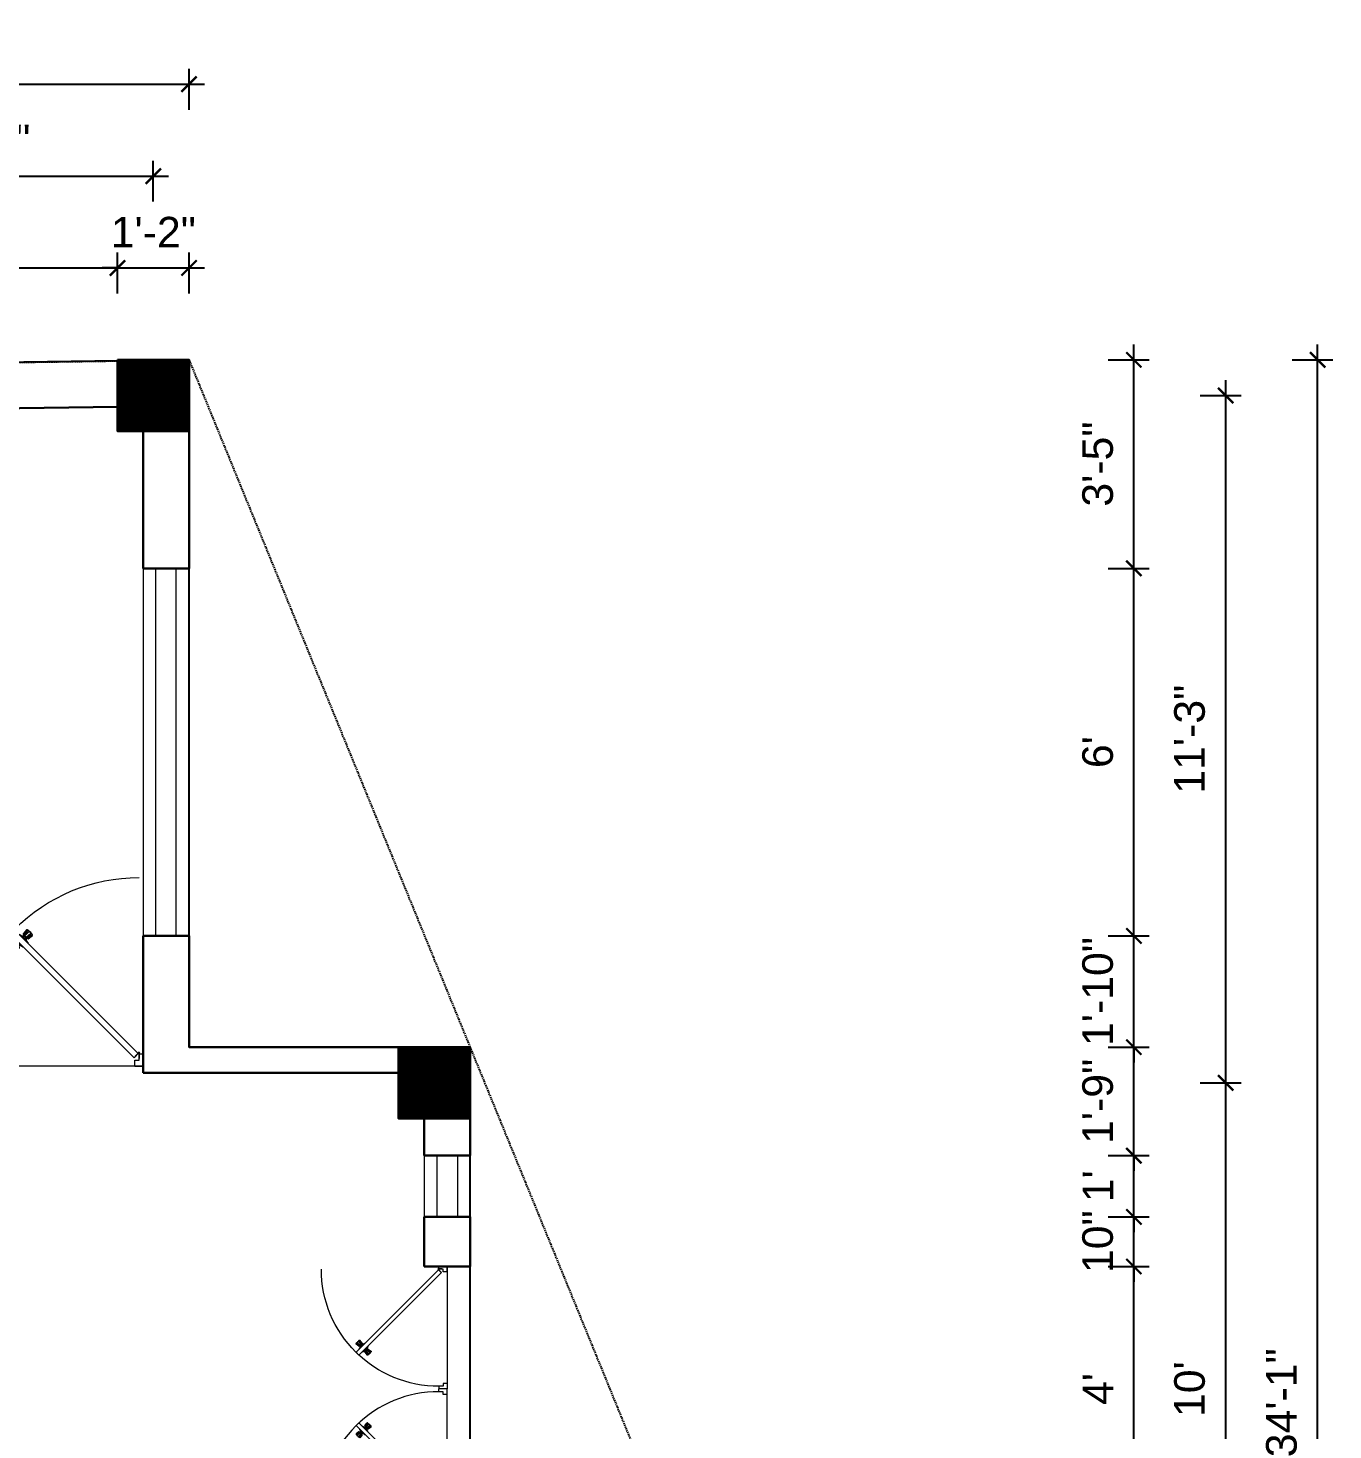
# Model space of a CAD drawing. Header units: inches. Extents: x -6683 to 26091, y -5972 to 4741.
# Drawn here: x 19121.1 to 19376.7, y -2271.2 to -1996.5 of the extents above; entities that cross this region are included whole.
import ezdxf

# ---------------------------------------------------------------- set-up
doc = ezdxf.new("R2010")
doc.units = ezdxf.units.IN
doc.header["$MEASUREMENT"] = 0
doc.linetypes.add('HIDDEN', pattern=[0.375, 0.25, -0.125])
for name, color, linetype, lineweight in [('Dimension-0.13', 114, 'Continuous', 13), ('hatch-.09', 8, 'Continuous', 9), ('PUERTAS', 7, 'Continuous', 9), ('WALL', 12, 'Continuous', 30), ('wall2', 1, 'Continuous', 15), ('windoow', 4, 'Continuous', 5)]:
    doc.layers.add(name, color=color, linetype=linetype, lineweight=lineweight)
doc.styles.add('arial 1000', font='arial.ttf')
doc.dimstyles.new("1-8'", dxfattribs={"dimtxt": 6, "dimasz": 3, "dimexe": 3, "dimexo": 6, "dimgap": 4, "dimtad": 1, "dimdec": 0, "dimzin": 0, "dimdsep": 46, "dimlunit": 4, "dimtxsty": 'arial 1000', "dimblk": 'ARCHTICK', "dimcen": 8, "dimdle": 3, "dimclrt": 7, "dimazin": 0, "dimtfac": 1, "dimtdec": 0, "dimtix": 1, "dimtmove": 2, "dimatfit": 3, "dimfxl": 5, "dimfxlon": 1, "dimarcsym": 0})

# ---------------------------------------------------------------- blocks, each defined once
blk = doc.blocks.new('2ft6in')
at = {"layer": 'PUERTAS', "color": 2}
for p, q in [((0.84, 2.1), (21.02, 22.28)), ((21.71, 21.6), (1.47, 1.37)), ((18.33, 21.76), (18.31, 21.77)), ((21.71, 21.6), (21.02, 22.28)), ((21.18, 18.9), (21.2, 18.89)), ((0, 2), (0, 0)), ((0.6, 2), (0, 2)), ((1.33, 0), (0, 0)), ((0.6, 1.26), (0.6, 2.04)), ((0.67, 1.26), (0.6, 1.26)), ((0.67, 1.26), (0.67, 2.01)), ((0.67, 1), (0.67, 1.26)), ((1.33, 1), (0.67, 1)), ((1.31, 1.53), (0.79, 2.06)), ((1.36, 1.58), (0.81, 2.12)), ((1.36, 1.58), (1.31, 1.53)), ((1.47, 1.37), (1.31, 1.53)), ((1.33, 0), (1.33, 1)), ((28.67, 0), (28.67, 1)), ((28.67, 1), (29.33, 1)), ((28.67, 0), (30, 0)), ((29.33, 1), (29.33, 2)), ((29.33, 2), (30, 2)), ((30, 0), (30, 2))]:
    blk.add_line(p, q, dxfattribs=at)
at = {"layer": 'PUERTAS', "color": 8}
for p, q in [((18.81, 20.78), (18.04, 21.4)), ((18.86, 20.83), (18.08, 21.46)), ((18.95, 20.92), (18.2, 21.58)), ((18.44, 21.9), (18.31, 21.77)), ((19.07, 21.03), (18.34, 21.72)), ((18.44, 21.9), (18.56, 22.02)), ((18.58, 22.01), (18.56, 22.02)), ((19.3, 21.26), (18.61, 22)), ((19.42, 21.38), (18.75, 22.14)), ((19.51, 21.48), (18.88, 22.26)), ((18.91, 20.27), (19.19, 20.69)), ((19.55, 21.53), (18.93, 22.3)), ((19.13, 20.8), (19.03, 20.9)), ((19.15, 20.82), (19.05, 20.92)), ((19.09, 20.44), (19.25, 20.76)), ((19.19, 20.87), (19.1, 20.96)), ((19.25, 20.93), (19.16, 21.02)), ((19.28, 20.63), (19.32, 20.83)), ((19.4, 21.08), (19.31, 21.17)), ((19.47, 21.15), (19.38, 21.24)), ((19.43, 20.78), (19.4, 20.9)), ((19.51, 21.19), (19.42, 21.28)), ((19.55, 20.91), (19.43, 20.94)), ((19.53, 21.21), (19.44, 21.3)), ((19.7, 21.06), (19.51, 21.01)), ((19.89, 21.24), (19.58, 21.08)), ((20.07, 21.42), (19.64, 21.15)), ((20.85, 20.64), (20.57, 20.22)), ((19.69, 19.49), (20.12, 19.76)), ((19.87, 19.67), (20.18, 19.83)), ((20.06, 19.85), (20.25, 19.9)), ((20.21, 20), (20.33, 19.97)), ((20.21, 19.38), (20.83, 18.61)), ((20.23, 19.7), (20.32, 19.61)), ((20.25, 19.72), (20.34, 19.63)), ((20.25, 19.43), (20.88, 18.65)), ((20.29, 19.76), (20.38, 19.67)), ((20.33, 20.13), (20.36, 20.01)), ((20.34, 19.53), (21, 18.77)), ((20.36, 19.83), (20.45, 19.74)), ((20.48, 20.28), (20.44, 20.08)), ((20.46, 19.64), (21.14, 18.91)), ((20.5, 19.98), (20.6, 19.89)), ((20.67, 20.47), (20.51, 20.15)), ((20.57, 20.04), (20.66, 19.95)), ((20.61, 20.09), (20.7, 19.99)), ((20.63, 20.11), (20.72, 20.01)), ((20.69, 19.87), (21.42, 19.19)), ((20.81, 19.99), (21.56, 19.33)), ((20.9, 20.08), (21.68, 19.45)), ((20.95, 20.13), (21.72, 19.51)), ((21.32, 19.01), (21.2, 18.89)), ((21.32, 19.01), (21.44, 19.14)), ((21.43, 19.15), (21.44, 19.14)), ((0, 0), (30, 0))]:
    blk.add_line(p, q, dxfattribs=at)
at = {"layer": 'PUERTAS', "color": 1}
for p, q in [((18.06, 21.44), (18.48, 21.86)), ((18.74, 20.79), (18.06, 21.34)), ((18.08, 21.51), (18.45, 21.88)), ((18.11, 21.49), (18.08, 21.51)), ((18.82, 22.25), (18.45, 21.88)), ((18.9, 22.28), (18.48, 21.86)), ((18.84, 22.23), (18.82, 22.25)), ((18.83, 20.8), (19.18, 21.15)), ((18.92, 20.89), (18.93, 20.88)), ((19.54, 21.59), (18.99, 22.27)), ((19.02, 20.88), (19.24, 21.1)), ((19.12, 20.8), (19.03, 20.89)), ((19.1, 20.7), (19.11, 20.69)), ((19.1, 20.6), (19.1, 20.6)), ((19.11, 20.79), (19.33, 21.01)), ((19.54, 21.5), (19.18, 21.15)), ((19.45, 21.31), (19.24, 21.1)), ((19.55, 21.22), (19.33, 21.01)), ((19.45, 21.41), (19.45, 21.41)), ((19.54, 21.22), (19.45, 21.31)), ((19.64, 21.23), (19.64, 21.23)), ((19.74, 21.24), (19.73, 21.23)), ((20.12, 21.49), (19.74, 21.24)), ((20.22, 21.48), (20.22, 21.49)), ((20.91, 20.7), (20.66, 20.31)), ((20.91, 20.8), (20.91, 20.79)), ((18.84, 20.21), (19.1, 20.6)), ((18.85, 20.11), (18.84, 20.12)), ((19.53, 19.43), (19.54, 19.42)), ((19.64, 19.42), (20.02, 19.67)), ((20.02, 19.67), (20.03, 19.68)), ((20.12, 19.68), (20.12, 19.68)), ((20.21, 19.69), (20.43, 19.9)), ((20.22, 19.41), (20.57, 19.76)), ((20.22, 19.69), (20.31, 19.6)), ((20.22, 19.32), (20.76, 18.64)), ((20.31, 19.6), (20.52, 19.81)), ((20.31, 19.5), (20.31, 19.5)), ((20.65, 20.12), (20.43, 19.9)), ((20.74, 20.03), (20.52, 19.81)), ((20.93, 20.11), (20.57, 19.76)), ((20.64, 20.11), (20.73, 20.02)), ((20.66, 20.31), (20.65, 20.31)), ((20.65, 20.21), (20.65, 20.22)), ((20.84, 20.02), (20.83, 20.03)), ((20.86, 18.63), (21.28, 19.05)), ((20.91, 18.68), (20.94, 18.66)), ((20.94, 18.66), (21.31, 19.03)), ((21.02, 20.12), (21.7, 19.57)), ((21.7, 19.47), (21.28, 19.05)), ((21.67, 19.4), (21.31, 19.03)), ((21.65, 19.42), (21.67, 19.4))]:
    blk.add_line(p, q, dxfattribs=at)
at = {"layer": 'PUERTAS', "color": 2}
for radius in [0.129, 0.0627]:
    blk.add_circle((0.68, 2.14), radius, dxfattribs=at)
at = {"layer": 'PUERTAS', "color": 8}
blk.add_arc((0.68, 2.14), 28.65, 359.7285, 90.0333, dxfattribs=at)
at = {"layer": 'PUERTAS', "color": 1}
for centre, start, end in [((18.78, 20.84), 231.0764, 315), ((18.94, 22.23), 38.9236, 135), ((18.97, 20.93), 225, 315), ((19.16, 20.74), 135, 219.7428), ((19.06, 20.65), 315, 39.7428), ((19.4, 21.36), 315, 45), ((19.49, 21.55), 315, 38.9236), ((19.6, 21.18), 50.2572, 135), ((19.68, 21.28), 230.2572, 315), ((20.17, 21.44), 45, 135), ((20.87, 20.75), 315, 45), ((18.89, 20.16), 135, 225), ((19.59, 19.47), 225, 315), ((20.07, 19.63), 50.2572, 135), ((20.16, 19.73), 230.2572, 315), ((20.27, 19.36), 135, 218.9236), ((20.35, 19.55), 135, 225), ((20.7, 20.26), 135, 219.7428), ((20.6, 20.17), 315, 39.7428), ((20.78, 19.98), 45, 135), ((20.82, 18.68), 218.9236, 315), ((20.98, 20.07), 51.0764, 135), ((21.65, 19.52), 315, 51.0764)]:
    blk.add_arc(centre, 0.0667, start, end, dxfattribs=at)
blk = doc.blocks.new('*U44')
at = {"color": 3, "xscale": -1}
blk.add_blockref('2ft6in', (42, 0), dxfattribs=at)
blk = doc.blocks.new('3ft')
at = {"layer": 'PUERTAS', "color": 2}
for p, q in [((1.01, 2.52), (25.23, 26.74)), ((26.05, 25.92), (1.77, 1.64)), ((21.99, 26.11), (21.98, 26.13)), ((26.05, 25.92), (25.23, 26.74)), ((25.42, 22.68), (25.43, 22.67)), ((0, 2.4), (0, 0)), ((0.72, 2.4), (0, 2.4)), ((1.6, 0), (0, 0)), ((0.72, 1.52), (0.72, 2.44)), ((0.8, 1.52), (0.72, 1.52)), ((0.8, 1.52), (0.8, 2.41)), ((0.8, 1.2), (0.8, 1.52)), ((1.6, 1.2), (0.8, 1.2)), ((1.57, 1.84), (0.94, 2.47)), ((1.63, 1.89), (0.97, 2.55)), ((1.63, 1.89), (1.57, 1.84)), ((1.77, 1.64), (1.57, 1.84)), ((1.6, 0), (1.6, 1.2)), ((34.4, 0), (34.4, 1.2)), ((34.4, 1.2), (35.2, 1.2)), ((34.4, 0), (36, 0)), ((35.2, 1.2), (35.2, 2.4)), ((35.2, 2.4), (36, 2.4)), ((36, 0), (36, 2.4))]:
    blk.add_line(p, q, dxfattribs=at)
at = {"layer": 'PUERTAS', "color": 8}
for p, q in [((22.57, 24.94), (21.65, 25.68)), ((22.63, 24.99), (21.69, 25.75)), ((22.74, 25.1), (21.84, 25.9)), ((22.13, 26.28), (21.98, 26.13)), ((22.88, 25.24), (22.01, 26.06)), ((22.13, 26.28), (22.27, 26.42)), ((22.29, 26.41), (22.27, 26.42)), ((23.16, 25.52), (22.34, 26.39)), ((23.3, 25.66), (22.5, 26.56)), ((23.41, 25.77), (22.65, 26.71)), ((22.69, 24.32), (23.02, 24.83)), ((23.46, 25.83), (22.72, 26.75)), ((22.95, 24.96), (22.84, 25.07)), ((22.98, 24.99), (22.86, 25.1)), ((23.03, 25.04), (22.91, 25.15)), ((22.91, 24.53), (23.1, 24.91)), ((23.11, 25.12), (22.99, 25.23)), ((23.13, 24.76), (23.18, 24.99)), ((23.28, 25.3), (23.17, 25.41)), ((23.36, 25.37), (23.25, 25.49)), ((23.31, 24.94), (23.28, 25.08)), ((23.41, 25.43), (23.3, 25.54)), ((23.46, 25.09), (23.32, 25.13)), ((23.44, 25.45), (23.33, 25.56)), ((23.64, 25.27), (23.41, 25.22)), ((23.87, 25.49), (23.49, 25.3)), ((24.08, 25.71), (23.57, 25.38)), ((25.02, 24.77), (24.68, 24.26)), ((23.63, 23.38), (24.14, 23.72)), ((23.84, 23.6), (24.22, 23.79)), ((24.07, 23.82), (24.3, 23.88)), ((24.25, 24), (24.39, 23.97)), ((24.25, 23.26), (24.99, 22.34)), ((24.27, 23.64), (24.38, 23.53)), ((24.3, 23.67), (24.41, 23.56)), ((24.3, 23.32), (25.06, 22.38)), ((24.35, 23.72), (24.46, 23.61)), ((24.4, 24.15), (24.43, 24.01)), ((24.41, 23.43), (25.2, 22.53)), ((24.43, 23.8), (24.54, 23.69)), ((24.58, 24.33), (24.52, 24.1)), ((24.55, 23.57), (25.37, 22.7)), ((24.6, 23.97), (24.72, 23.86)), ((24.8, 24.56), (24.61, 24.18)), ((24.68, 24.05), (24.79, 23.94)), ((24.73, 24.1), (24.85, 23.99)), ((24.76, 24.13), (24.87, 24.02)), ((24.83, 23.85), (25.7, 23.03)), ((24.97, 23.99), (25.87, 23.2)), ((25.08, 24.1), (26.02, 23.34)), ((25.14, 24.15), (26.06, 23.41)), ((25.58, 22.82), (25.43, 22.67)), ((25.58, 22.82), (25.73, 22.97)), ((25.72, 22.98), (25.73, 22.97)), ((0, 0), (36, 0))]:
    blk.add_line(p, q, dxfattribs=at)
at = {"layer": 'PUERTAS', "color": 1}
for p, q in [((21.67, 25.73), (22.17, 26.23)), ((22.49, 24.95), (21.67, 25.61)), ((21.7, 25.82), (22.14, 26.26)), ((21.73, 25.79), (21.7, 25.82)), ((22.58, 26.7), (22.14, 26.26)), ((22.67, 26.73), (22.17, 26.23)), ((22.61, 26.67), (22.58, 26.7)), ((22.6, 24.96), (23.02, 25.38)), ((22.7, 25.07), (22.71, 25.06)), ((23.45, 25.91), (22.79, 26.73)), ((22.82, 25.06), (23.08, 25.32)), ((22.94, 24.95), (22.83, 25.07)), ((22.92, 24.72), (22.92, 24.72)), ((22.93, 24.94), (23.19, 25.21)), ((22.93, 24.84), (22.93, 24.83)), ((23.44, 25.81), (23.02, 25.38)), ((23.34, 25.58), (23.08, 25.32)), ((23.46, 25.47), (23.19, 25.21)), ((23.33, 25.7), (23.34, 25.69)), ((23.45, 25.46), (23.33, 25.57)), ((23.57, 25.47), (23.57, 25.47)), ((24.15, 25.79), (23.68, 25.48)), ((23.68, 25.48), (23.68, 25.48)), ((24.27, 25.78), (24.26, 25.79)), ((25.1, 24.84), (24.79, 24.38)), ((25.09, 24.96), (25.1, 24.95)), ((22.61, 24.25), (22.92, 24.72)), ((22.62, 24.13), (22.61, 24.14)), ((23.44, 23.31), (23.45, 23.3)), ((23.56, 23.3), (24.03, 23.61)), ((24.03, 23.61), (24.03, 23.62)), ((24.14, 23.62), (24.14, 23.62)), ((24.25, 23.62), (24.51, 23.89)), ((24.26, 23.29), (24.69, 23.71)), ((24.26, 23.63), (24.37, 23.52)), ((24.26, 23.18), (24.92, 22.37)), ((24.37, 23.52), (24.63, 23.77)), ((24.37, 23.4), (24.37, 23.4)), ((24.78, 24.15), (24.51, 23.89)), ((24.89, 24.03), (24.63, 23.77)), ((25.11, 24.14), (24.69, 23.71)), ((24.77, 24.14), (24.88, 24.03)), ((24.79, 24.38), (24.78, 24.37)), ((24.78, 24.26), (24.78, 24.26)), ((25, 24.03), (25, 24.03)), ((25.04, 22.36), (25.54, 22.86)), ((25.1, 22.42), (25.13, 22.39)), ((25.13, 22.39), (25.57, 22.83)), ((25.22, 24.14), (26.03, 23.48)), ((26.04, 23.37), (25.54, 22.86)), ((26.01, 23.27), (25.57, 22.83)), ((25.98, 23.3), (26.01, 23.27))]:
    blk.add_line(p, q, dxfattribs=at)
at = {"layer": 'PUERTAS', "color": 2}
for radius in [0.155, 0.0752]:
    blk.add_circle((0.82, 2.56), radius, dxfattribs=at)
at = {"layer": 'PUERTAS', "color": 8}
blk.add_arc((0.82, 2.56), 34.38, 359.7285, 90.0333, dxfattribs=at)
at = {"layer": 'PUERTAS', "color": 1}
for centre, start, end in [((22.54, 25.01), 231.0764, 315), ((22.73, 26.68), 38.9236, 135), ((22.77, 25.12), 225, 315), ((22.99, 24.89), 135, 219.7428), ((22.87, 24.78), 315, 39.7428), ((23.28, 25.63), 315, 45), ((23.39, 25.86), 315, 38.9236), ((23.51, 25.41), 50.2572, 135), ((23.62, 25.53), 230.2572, 315), ((24.2, 25.73), 45, 135), ((25.04, 24.89), 315, 45), ((22.67, 24.2), 135, 225), ((23.51, 23.36), 225, 315), ((24.09, 23.56), 50.2572, 135), ((24.2, 23.68), 230.2572, 315), ((24.32, 23.23), 135, 218.9236), ((24.42, 23.46), 135, 225), ((24.84, 24.31), 135, 219.7428), ((24.72, 24.21), 315, 39.7428), ((24.94, 23.98), 45, 135), ((24.98, 22.42), 218.9236, 315), ((25.17, 24.08), 51.0764, 135), ((25.98, 23.42), 315, 51.0764)]:
    blk.add_arc(centre, 0.08, start, end, dxfattribs=at)
blk = doc.blocks.new('*U43')
at = {"color": 3}
blk.add_blockref('3ft', (0, 0), dxfattribs=at)
blk = doc.blocks.new('_ArchTick')
at = {"color": 0, "const_width": 0.15}
blk.add_lwpolyline([(-0.5, -0.5), (0.5, 0.5)], dxfattribs=at)
blk = doc.blocks.new('*D246')
at = {"layer": 'Defpoints', "color": 0, "transparency": 16777216}
for p in [(19152.63, -2061.51), (19373.69, -2061.51), (19255.92, -2470.16)]:
    blk.add_point(p, dxfattribs=at)
at = {"layer": 'Dimension-0.13', "color": 0, "lineweight": -2, "transparency": 16777216}
for p, q in [((19373.69, -2473.16), (19373.69, -2058.51)), ((19368.69, -2061.51), (19376.69, -2061.51)), ((19368.69, -2470.16), (19376.69, -2470.16))]:
    blk.add_line(p, q, dxfattribs=at)
at = {"layer": 'Dimension-0.13', "color": 0, "lineweight": -2, "transparency": 16777216, "xscale": 3, "yscale": 3, "zscale": 3}
for p, rotation in [((19373.69, -2061.51), 90), ((19373.69, -2470.16), 270)]:
    blk.add_blockref('_ArchTick', p, dxfattribs=dict(at, rotation=rotation))
at = {"layer": 'Dimension-0.13', "color": 7, "transparency": 16777216, "insert": (19366.63, -2265.83), "char_height": 6, "attachment_point": 5, "rotation": 90, "style": 'arial 1000'}
blk.add_mtext('34\'-1"', dxfattribs=at)
blk = doc.blocks.new('*D249')
at = {"layer": 'Defpoints', "color": 0, "transparency": 16777216}
for p in [(19152.63, -2007.51), (19152.63, -2061.51), (18930.49, -2064.65)]:
    blk.add_point(p, dxfattribs=at)
at = {"layer": 'Dimension-0.13', "color": 0, "lineweight": -2, "transparency": 16777216}
for p, q in [((18930.49, -2012.51), (18930.49, -2004.51)), ((19152.63, -2012.51), (19152.63, -2004.51)), ((18927.49, -2007.51), (19155.63, -2007.51))]:
    blk.add_line(p, q, dxfattribs=at)
at = {"layer": 'Dimension-0.13', "color": 0, "lineweight": -2, "transparency": 16777216, "xscale": 3, "yscale": 3, "zscale": 3, "rotation": 180}
blk.add_blockref('_ArchTick', (18930.49, -2007.51), dxfattribs=at)
at = {"layer": 'Dimension-0.13', "color": 0, "lineweight": -2, "transparency": 16777216, "xscale": 3, "yscale": 3, "zscale": 3}
blk.add_blockref('_ArchTick', (19152.63, -2007.51), dxfattribs=at)
at = {"layer": 'Dimension-0.13', "color": 7, "transparency": 16777216, "insert": (19041.56, -2000.45), "char_height": 6, "attachment_point": 5, "style": 'arial 1000'}
blk.add_mtext('18\'-6"', dxfattribs=at)
blk = doc.blocks.new('*D265')
at = {"layer": 'Defpoints', "color": 0, "transparency": 16777216}
for p in [(19207.68, -2239.13), (19337.69, -2239.13), (19207.68, -2287.13)]:
    blk.add_point(p, dxfattribs=at)
at = {"layer": 'Dimension-0.13', "color": 0, "lineweight": -2, "transparency": 16777216}
for p, q in [((19337.69, -2290.13), (19337.69, -2236.13)), ((19332.69, -2239.13), (19340.69, -2239.13)), ((19332.69, -2287.13), (19340.69, -2287.13))]:
    blk.add_line(p, q, dxfattribs=at)
at = {"layer": 'Dimension-0.13', "color": 0, "lineweight": -2, "transparency": 16777216, "xscale": 3, "yscale": 3, "zscale": 3}
for p, rotation in [((19337.69, -2239.13), 90), ((19337.69, -2287.13), 270)]:
    blk.add_blockref('_ArchTick', p, dxfattribs=dict(at, rotation=rotation))
at = {"layer": 'Dimension-0.13', "color": 7, "transparency": 16777216, "insert": (19330.69, -2263.13), "char_height": 6, "attachment_point": 5, "rotation": 90, "style": 'arial 1000'}
blk.add_mtext("4'", dxfattribs=at)
blk = doc.blocks.new('*D266')
at = {"layer": 'Defpoints', "color": 0, "transparency": 16777216}
for p in [(19207.68, -2229.41), (19337.69, -2229.41), (19207.68, -2239.13)]:
    blk.add_point(p, dxfattribs=at)
at = {"layer": 'Dimension-0.13', "color": 0, "lineweight": -2, "transparency": 16777216}
for p, q in [((19337.69, -2229.41), (19337.69, -2226.41)), ((19332.69, -2229.41), (19340.69, -2229.41)), ((19337.69, -2239.13), (19337.69, -2229.41)), ((19332.69, -2239.13), (19340.69, -2239.13)), ((19337.69, -2239.13), (19337.69, -2242.13))]:
    blk.add_line(p, q, dxfattribs=at)
at = {"layer": 'Dimension-0.13', "color": 0, "lineweight": -2, "transparency": 16777216, "xscale": 3, "yscale": 3, "zscale": 3}
for p, rotation in [((19337.69, -2229.41), 270), ((19337.69, -2239.13), 90)]:
    blk.add_blockref('_ArchTick', p, dxfattribs=dict(at, rotation=rotation))
at = {"layer": 'Dimension-0.13', "color": 7, "transparency": 16777216, "insert": (19330.63, -2234.27), "char_height": 6, "attachment_point": 5, "rotation": 90, "style": 'arial 1000'}
blk.add_mtext('10"', dxfattribs=at)
blk = doc.blocks.new('*D267')
at = {"layer": 'Defpoints', "color": 0, "transparency": 16777216}
for p in [(19207.68, -2217.41), (19337.69, -2217.41), (19207.68, -2229.41)]:
    blk.add_point(p, dxfattribs=at)
at = {"layer": 'Dimension-0.13', "color": 0, "lineweight": -2, "transparency": 16777216}
for p, q in [((19337.69, -2217.41), (19337.69, -2214.41)), ((19332.69, -2217.41), (19340.69, -2217.41)), ((19337.69, -2229.41), (19337.69, -2217.41)), ((19332.69, -2229.41), (19340.69, -2229.41)), ((19337.69, -2229.41), (19337.69, -2232.41))]:
    blk.add_line(p, q, dxfattribs=at)
at = {"layer": 'Dimension-0.13', "color": 0, "lineweight": -2, "transparency": 16777216, "xscale": 3, "yscale": 3, "zscale": 3}
for p, rotation in [((19337.69, -2217.41), 270), ((19337.69, -2229.41), 90)]:
    blk.add_blockref('_ArchTick', p, dxfattribs=dict(at, rotation=rotation))
at = {"layer": 'Dimension-0.13', "color": 7, "transparency": 16777216, "insert": (19330.68, -2223.41), "char_height": 6, "attachment_point": 5, "rotation": 90, "style": 'arial 1000'}
blk.add_mtext("1'", dxfattribs=at)
blk = doc.blocks.new('*D268')
at = {"layer": 'Defpoints', "color": 0, "transparency": 16777216}
for p in [(19207.68, -2196.16), (19337.69, -2196.16), (19207.68, -2217.41)]:
    blk.add_point(p, dxfattribs=at)
at = {"layer": 'Dimension-0.13', "color": 0, "lineweight": -2, "transparency": 16777216}
for p, q in [((19337.69, -2196.16), (19337.69, -2193.16)), ((19332.69, -2196.16), (19340.69, -2196.16)), ((19337.69, -2217.41), (19337.69, -2196.16)), ((19332.69, -2217.41), (19340.69, -2217.41)), ((19337.69, -2217.41), (19337.69, -2220.41))]:
    blk.add_line(p, q, dxfattribs=at)
at = {"layer": 'Dimension-0.13', "color": 0, "lineweight": -2, "transparency": 16777216, "xscale": 3, "yscale": 3, "zscale": 3}
for p, rotation in [((19337.69, -2196.16), 270), ((19337.69, -2217.41), 90)]:
    blk.add_blockref('_ArchTick', p, dxfattribs=dict(at, rotation=rotation))
at = {"layer": 'Dimension-0.13', "color": 7, "transparency": 16777216, "insert": (19330.63, -2206.78), "char_height": 6, "attachment_point": 5, "rotation": 90, "style": 'arial 1000'}
blk.add_mtext('1\'-9"', dxfattribs=at)
blk = doc.blocks.new('*D240')
at = {"layer": 'Defpoints', "color": 0, "transparency": 16777216}
for p in [(19152.63, -2174.36), (19337.69, -2174.36), (19207.68, -2196.16)]:
    blk.add_point(p, dxfattribs=at)
at = {"layer": 'Dimension-0.13', "color": 0, "lineweight": -2, "transparency": 16777216}
for p, q in [((19337.69, -2174.36), (19337.69, -2171.36)), ((19332.69, -2174.36), (19340.69, -2174.36)), ((19337.69, -2196.16), (19337.69, -2174.36)), ((19332.69, -2196.16), (19340.69, -2196.16)), ((19337.69, -2196.16), (19337.69, -2199.16))]:
    blk.add_line(p, q, dxfattribs=at)
at = {"layer": 'Dimension-0.13', "color": 0, "lineweight": -2, "transparency": 16777216, "xscale": 3, "yscale": 3, "zscale": 3}
for p, rotation in [((19337.69, -2174.36), 270), ((19337.69, -2196.16), 90)]:
    blk.add_blockref('_ArchTick', p, dxfattribs=dict(at, rotation=rotation))
at = {"layer": 'Dimension-0.13', "color": 7, "transparency": 16777216, "insert": (19330.63, -2185.26), "char_height": 6, "attachment_point": 5, "rotation": 90, "style": 'arial 1000'}
blk.add_mtext('1\'-10"', dxfattribs=at)
blk = doc.blocks.new('*D241')
at = {"layer": 'Defpoints', "color": 0, "transparency": 16777216}
for p in [(19152.63, -2102.36), (19337.69, -2102.36), (19152.63, -2174.36)]:
    blk.add_point(p, dxfattribs=at)
at = {"layer": 'Dimension-0.13', "color": 0, "lineweight": -2, "transparency": 16777216}
for p, q in [((19337.69, -2177.36), (19337.69, -2099.36)), ((19332.69, -2102.36), (19340.69, -2102.36)), ((19332.69, -2174.36), (19340.69, -2174.36))]:
    blk.add_line(p, q, dxfattribs=at)
at = {"layer": 'Dimension-0.13', "color": 0, "lineweight": -2, "transparency": 16777216, "xscale": 3, "yscale": 3, "zscale": 3}
for p, rotation in [((19337.69, -2102.36), 90), ((19337.69, -2174.36), 270)]:
    blk.add_blockref('_ArchTick', p, dxfattribs=dict(at, rotation=rotation))
at = {"layer": 'Dimension-0.13', "color": 7, "transparency": 16777216, "insert": (19330.63, -2138.36), "char_height": 6, "attachment_point": 5, "rotation": 90, "style": 'arial 1000'}
blk.add_mtext("6'", dxfattribs=at)
blk = doc.blocks.new('*D242')
at = {"layer": 'Defpoints', "color": 0, "transparency": 16777216}
for p in [(19152.63, -2061.51), (19337.69, -2061.51), (19152.63, -2102.36)]:
    blk.add_point(p, dxfattribs=at)
at = {"layer": 'Dimension-0.13', "color": 0, "lineweight": -2, "transparency": 16777216}
for p, q in [((19337.69, -2105.36), (19337.69, -2058.51)), ((19332.69, -2061.51), (19340.69, -2061.51)), ((19332.69, -2102.36), (19340.69, -2102.36))]:
    blk.add_line(p, q, dxfattribs=at)
at = {"layer": 'Dimension-0.13', "color": 0, "lineweight": -2, "transparency": 16777216, "xscale": 3, "yscale": 3, "zscale": 3}
for p, rotation in [((19337.69, -2061.51), 90), ((19337.69, -2102.36), 270)]:
    blk.add_blockref('_ArchTick', p, dxfattribs=dict(at, rotation=rotation))
at = {"layer": 'Dimension-0.13', "color": 7, "transparency": 16777216, "insert": (19330.63, -2081.93), "char_height": 6, "attachment_point": 5, "rotation": 90, "style": 'arial 1000'}
blk.add_mtext('3\'-5"', dxfattribs=at)
blk = doc.blocks.new('*D243')
at = {"layer": 'Defpoints', "color": 0, "transparency": 16777216}
for p in [(19207.68, -2203.16), (19355.69, -2203.16), (19256.74, -2323.16)]:
    blk.add_point(p, dxfattribs=at)
at = {"layer": 'Dimension-0.13', "color": 0, "lineweight": -2, "transparency": 16777216}
for p, q in [((19355.69, -2326.16), (19355.69, -2200.16)), ((19350.69, -2203.16), (19358.69, -2203.16)), ((19350.69, -2323.16), (19358.69, -2323.16))]:
    blk.add_line(p, q, dxfattribs=at)
at = {"layer": 'Dimension-0.13', "color": 0, "lineweight": -2, "transparency": 16777216, "xscale": 3, "yscale": 3, "zscale": 3}
for p, rotation in [((19355.69, -2203.16), 90), ((19355.69, -2323.16), 270)]:
    blk.add_blockref('_ArchTick', p, dxfattribs=dict(at, rotation=rotation))
at = {"layer": 'Dimension-0.13', "color": 7, "transparency": 16777216, "insert": (19348.63, -2263.16), "char_height": 6, "attachment_point": 5, "rotation": 90, "style": 'arial 1000'}
blk.add_mtext("10'", dxfattribs=at)
blk = doc.blocks.new('*D244')
at = {"layer": 'Defpoints', "color": 0, "transparency": 16777216}
for p in [(19152.63, -2068.51), (19355.69, -2068.51), (19207.68, -2203.16)]:
    blk.add_point(p, dxfattribs=at)
at = {"layer": 'Dimension-0.13', "color": 0, "lineweight": -2, "transparency": 16777216}
for p, q in [((19355.69, -2206.16), (19355.69, -2065.51)), ((19350.69, -2068.51), (19358.69, -2068.51)), ((19350.69, -2203.16), (19358.69, -2203.16))]:
    blk.add_line(p, q, dxfattribs=at)
at = {"layer": 'Dimension-0.13', "color": 0, "lineweight": -2, "transparency": 16777216, "xscale": 3, "yscale": 3, "zscale": 3}
for p, rotation in [((19355.69, -2068.51), 90), ((19355.69, -2203.16), 270)]:
    blk.add_blockref('_ArchTick', p, dxfattribs=dict(at, rotation=rotation))
at = {"layer": 'Dimension-0.13', "color": 7, "transparency": 16777216, "insert": (19348.63, -2135.83), "char_height": 6, "attachment_point": 5, "rotation": 90, "style": 'arial 1000'}
blk.add_mtext('11\'-3"', dxfattribs=at)
blk = doc.blocks.new('*D273')
at = {"layer": 'Defpoints', "color": 0, "transparency": 16777216}
for p in [(19138.63, -2043.51), (19138.63, -2061.51), (19083.12, -2062.69)]:
    blk.add_point(p, dxfattribs=at)
at = {"layer": 'Dimension-0.13', "color": 0, "lineweight": -2, "transparency": 16777216}
for p, q in [((19083.12, -2048.51), (19083.12, -2040.51)), ((19138.63, -2048.51), (19138.63, -2040.51)), ((19080.12, -2043.51), (19141.63, -2043.51))]:
    blk.add_line(p, q, dxfattribs=at)
at = {"layer": 'Dimension-0.13', "color": 0, "lineweight": -2, "transparency": 16777216, "xscale": 3, "yscale": 3, "zscale": 3, "rotation": 180}
blk.add_blockref('_ArchTick', (19083.12, -2043.51), dxfattribs=at)
at = {"layer": 'Dimension-0.13', "color": 0, "lineweight": -2, "transparency": 16777216, "xscale": 3, "yscale": 3, "zscale": 3}
blk.add_blockref('_ArchTick', (19138.63, -2043.51), dxfattribs=at)
at = {"layer": 'Dimension-0.13', "color": 7, "transparency": 16777216, "insert": (19110.88, -2036.45), "char_height": 6, "attachment_point": 5, "style": 'arial 1000'}
blk.add_mtext('4\'-8"', dxfattribs=at)
blk = doc.blocks.new('*D274')
at = {"layer": 'Defpoints', "color": 0, "transparency": 16777216}
for p in [(19152.63, -2043.51), (19138.63, -2061.51), (19152.63, -2061.51)]:
    blk.add_point(p, dxfattribs=at)
at = {"layer": 'Dimension-0.13', "color": 0, "lineweight": -2, "transparency": 16777216}
for p, q in [((19138.63, -2048.51), (19138.63, -2040.51)), ((19152.63, -2048.51), (19152.63, -2040.51)), ((19138.63, -2043.51), (19135.63, -2043.51)), ((19138.63, -2043.51), (19152.63, -2043.51)), ((19152.63, -2043.51), (19155.63, -2043.51))]:
    blk.add_line(p, q, dxfattribs=at)
at = {"layer": 'Dimension-0.13', "color": 0, "lineweight": -2, "transparency": 16777216, "xscale": 3, "yscale": 3, "zscale": 3}
blk.add_blockref('_ArchTick', (19138.63, -2043.51), dxfattribs=at)
at = {"layer": 'Dimension-0.13', "color": 0, "lineweight": -2, "transparency": 16777216, "xscale": 3, "yscale": 3, "zscale": 3, "rotation": 180}
blk.add_blockref('_ArchTick', (19152.63, -2043.51), dxfattribs=at)
at = {"layer": 'Dimension-0.13', "color": 7, "transparency": 16777216, "insert": (19145.63, -2036.5), "char_height": 6, "attachment_point": 5, "style": 'arial 1000'}
blk.add_mtext('1\'-2"', dxfattribs=at)
blk = doc.blocks.new('*D275')
at = {"layer": 'Defpoints', "color": 0, "transparency": 16777216}
for p in [(19145.63, -2025.51), (19145.63, -2061.51), (19076.12, -2062.69)]:
    blk.add_point(p, dxfattribs=at)
at = {"layer": 'Dimension-0.13', "color": 0, "lineweight": -2, "transparency": 16777216}
for p, q in [((19076.12, -2030.51), (19076.12, -2022.51)), ((19145.63, -2030.51), (19145.63, -2022.51)), ((19073.12, -2025.51), (19148.63, -2025.51))]:
    blk.add_line(p, q, dxfattribs=at)
at = {"layer": 'Dimension-0.13', "color": 0, "lineweight": -2, "transparency": 16777216, "xscale": 3, "yscale": 3, "zscale": 3, "rotation": 180}
blk.add_blockref('_ArchTick', (19076.12, -2025.51), dxfattribs=at)
at = {"layer": 'Dimension-0.13', "color": 0, "lineweight": -2, "transparency": 16777216, "xscale": 3, "yscale": 3, "zscale": 3}
blk.add_blockref('_ArchTick', (19145.63, -2025.51), dxfattribs=at)
at = {"layer": 'Dimension-0.13', "color": 7, "transparency": 16777216, "insert": (19110.88, -2018.45), "char_height": 6, "attachment_point": 5, "style": 'arial 1000'}
blk.add_mtext('5\'-10"', dxfattribs=at)

msp = doc.modelspace()

# ---------------------------------------------------------------- hatches: boundary and pattern name
at = {"layer": 'hatch-.09'}
h = msp.add_hatch(dxfattribs=at)
h.set_pattern_fill('ANSI31', color=256)
h.set_pattern_definition([(45, (3706.24291, -2351.64801), (-0.0883883476, 0.0883883476), [])])
h.paths.add_polyline_path([(19152.63, -2061.51), (19138.63, -2061.51), (19138.63, -2075.51), (19152.63, -2075.51)])
h = msp.add_hatch(dxfattribs=at)
h.set_pattern_fill('ANSI31', color=256)
h.set_pattern_definition([(45, (3761.28875, -2486.29631), (-0.0883883476, 0.0883883476), [])])
h.paths.add_polyline_path([(19207.68, -2196.16), (19193.68, -2196.16), (19193.68, -2210.16), (19207.68, -2210.16)])

# ---------------------------------------------------------------- linework, layer by layer
at = {"linetype": 'HIDDEN'}
msp.add_lwpolyline([(18930.49, -2064.65), (19152.63, -2061.51), (19319.69, -2470.16), (18950.47, -2470.16), (18930.49, -2064.65)], dxfattribs=at)
at = {"layer": 'Defpoints'}
msp.add_lwpolyline([(19256.74, -2470.16), (19256.74, -2316.16), (19207.68, -2316.16), (19207.68, -2196.16), (19152.63, -2196.16), (19152.63, -2061.51), (18930.49, -2064.65), (18946.33, -2386.18), (19008.7, -2386.18), (19008.7, -2470.16), (19256.74, -2470.16)], dxfattribs=at)
at = {"layer": 'hatch-.09'}
msp.add_line((19152.63, -2061.51), (18930.49, -2064.65), dxfattribs=at)
at = {"layer": 'WALL'}
for p, q in [((19152.63, -2061.51), (19152.63, -2102.36)), ((19138.63, -2070.71), (19083.12, -2071.49)), ((19143.63, -2075.51), (19143.63, -2102.36)), ((19143.63, -2102.36), (19152.63, -2102.36)), ((19143.63, -2174.36), (19143.63, -2201.2)), ((19143.63, -2174.36), (19152.63, -2174.36)), ((19152.63, -2174.36), (19152.63, -2196.16)), ((19207.68, -2196.16), (19152.63, -2196.16)), ((19207.68, -2196.16), (19207.68, -2217.41)), ((19193.68, -2201.2), (19143.63, -2201.2)), ((19198.68, -2210.16), (19198.68, -2217.41)), ((19198.68, -2217.41), (19207.68, -2217.41)), ((19198.68, -2229.41), (19198.68, -2239.13)), ((19198.68, -2229.41), (19207.68, -2229.41)), ((19207.68, -2229.41), (19207.68, -2239.13)), ((19198.68, -2239.13), (19207.68, -2239.13))]:
    msp.add_line(p, q, dxfattribs=at)
for points in [[(19138.63, -2061.51), (19152.63, -2061.51), (19152.63, -2075.51), (19138.63, -2075.51)], [(19193.68, -2196.16), (19207.68, -2196.16), (19207.68, -2210.16), (19193.68, -2210.16)]]:
    msp.add_lwpolyline(points, close=True, dxfattribs=at)
at = {"layer": 'wall2'}
for p, q in [((19143.63, -2102.36), (19143.63, -2174.36)), ((19152.63, -2102.36), (19152.63, -2174.36)), ((19198.68, -2217.41), (19198.68, -2229.41)), ((19207.68, -2217.41), (19207.68, -2229.41))]:
    msp.add_line(p, q, dxfattribs=at)
at = {"layer": 'windoow'}
for p, q in [((19146.13, -2174.36), (19146.13, -2102.36)), ((19150.13, -2174.36), (19150.13, -2102.36)), ((19201.18, -2217.41), (19201.18, -2229.41)), ((19205.18, -2217.41), (19205.18, -2229.41))]:
    msp.add_line(p, q, dxfattribs=at)

# ---------------------------------------------------------------- block references
at = {"layer": 'WALL', "xscale": -1}
msp.add_blockref('*U43', (19143.63, -2199.88), dxfattribs=at)
at = {"layer": 'WALL', "yscale": 0.8000000000015522, "zscale": 0.8000000000015522, "rotation": 90}
for p, xscale in [((19203.18, -2272.73), 0.8000000000015522), ((19203.18, -2253.53), -0.8000000000015522)]:
    msp.add_blockref('*U44', p, dxfattribs=dict(at, xscale=xscale))

# ---------------------------------------------------------------- dimensions: what is measured, and where the dimension line sits
at = {"layer": 'Dimension-0.13'}
for base, p1, p2, picture, middle in [((19152.63, -2007.51), (18930.49, -2064.65), (19152.63, -2061.51), '*D249', (19041.56, -2000.45)), ((19145.63, -2025.51), (19076.12, -2062.69), (19145.63, -2061.51), '*D275', (19110.88, -2018.45)), ((19138.63, -2043.51), (19083.12, -2062.69), (19138.63, -2061.51), '*D273', (19110.88, -2036.45)), ((19152.63, -2043.51), (19138.63, -2061.51), (19152.63, -2061.51), '*D274', (19145.63, -2036.5))]:
    dim = msp.add_linear_dim(base=base, p1=p1, p2=p2, dimstyle="1-8'", dxfattribs=at)
    dim.commit()
    dim.dimension.update_dxf_attribs({"geometry": picture, "text_midpoint": middle})
for base, p1, p2, picture, middle in [((19373.69, -2061.51), (19255.92, -2470.16), (19152.63, -2061.51), '*D246', (19366.63, -2265.83)), ((19337.69, -2061.51), (19152.63, -2102.36), (19152.63, -2061.51), '*D242', (19330.63, -2081.93)), ((19355.69, -2068.51), (19207.68, -2203.16), (19152.63, -2068.51), '*D244', (19348.63, -2135.83)), ((19337.69, -2102.36), (19152.63, -2174.36), (19152.63, -2102.36), '*D241', (19330.63, -2138.36)), ((19337.69, -2174.36), (19207.68, -2196.16), (19152.63, -2174.36), '*D240', (19330.63, -2185.26)), ((19337.69, -2196.16), (19207.68, -2217.41), (19207.68, -2196.16), '*D268', (19330.63, -2206.78)), ((19355.69, -2203.16), (19256.74, -2323.16), (19207.68, -2203.16), '*D243', (19348.63, -2263.16)), ((19337.69, -2217.41), (19207.68, -2229.41), (19207.68, -2217.41), '*D267', (19330.68, -2223.41)), ((19337.69, -2229.41), (19207.68, -2239.13), (19207.68, -2229.41), '*D266', (19330.63, -2234.27)), ((19337.69, -2239.13), (19207.68, -2287.13), (19207.68, -2239.13), '*D265', (19330.69, -2263.13))]:
    dim = msp.add_linear_dim(base=base, p1=p1, p2=p2, angle=90, dimstyle="1-8'", dxfattribs=at)
    dim.commit()
    dim.dimension.update_dxf_attribs({"geometry": picture, "text_midpoint": middle})

doc.saveas('drawing.dxf')
